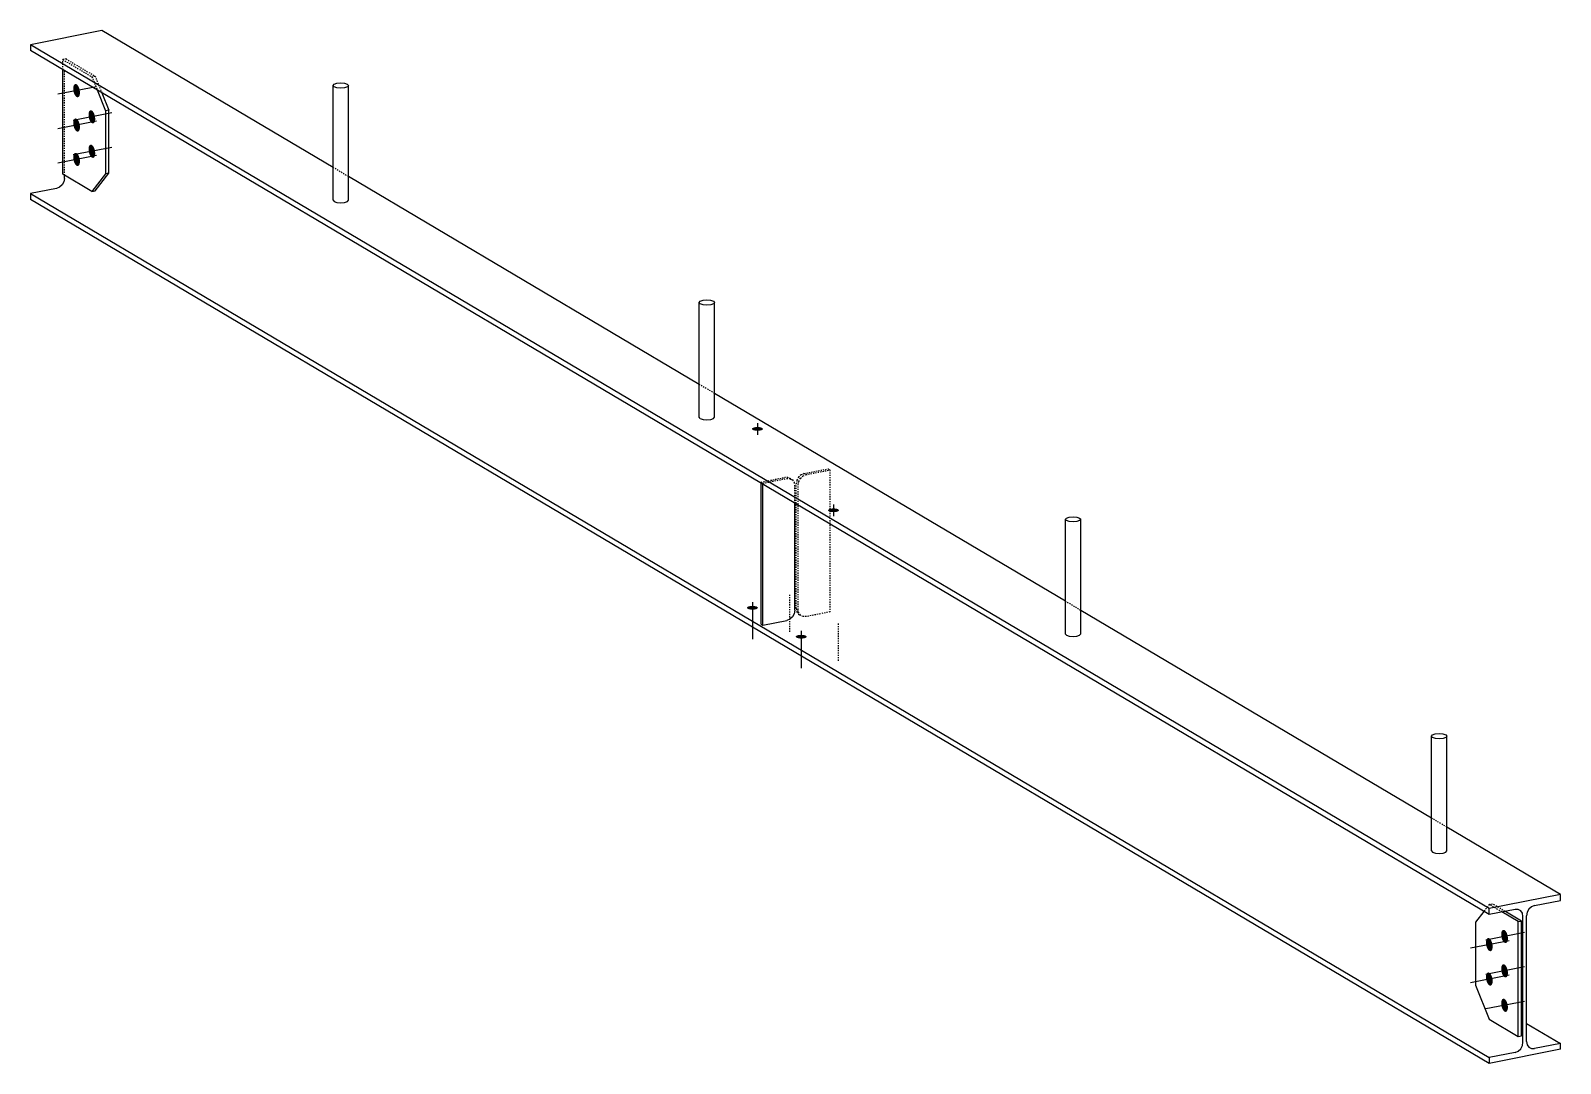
# Model space of a CAD drawing. Header units: millimetres. Extents: x 34 to 26273, y 6 to 1726.
# Drawn here: x 34 to 2541, y 34 to 1726 of the extents above; entities that cross this region are included whole.
import ezdxf

# ---------------------------------------------------------------- set-up
doc = ezdxf.new("R2010")
doc.units = ezdxf.units.MM
doc.linetypes.add('DXK_LINE_DOT2', pattern=[3.9198, 1.9599, -1.9599])
doc.layers.add('STÅL', color=7, linetype='Continuous')

msp = doc.modelspace()

# ---------------------------------------------------------------- hatches: boundary and pattern name
at = {"layer": 'STÅL', "linetype": 'Continuous'}
for points in [[(114.1, 1628.8), (114.4, 1626.5), (114.5, 1624.3), (114.4, 1622.3), (114, 1620.5), (113.4, 1619), (112.6, 1617.9), (111.7, 1617.2), (110.6, 1617), (109.5, 1617.2), (108.3, 1618), (107.2, 1619.1), (106.2, 1620.7), (105.2, 1622.5), (104.5, 1624.6), (103.9, 1626.8), (103.6, 1629.1), (103.5, 1631.3), (103.7, 1633.3), (104, 1635.2), (104.6, 1636.7), (105.4, 1637.8), (106.4, 1638.4), (107.4, 1638.7), (108.6, 1638.4), (109.7, 1637.7), (110.8, 1636.5), (111.9, 1635), (112.8, 1633.1), (113.5, 1631)], [(114.1, 1572.4), (114.4, 1570.2), (114.5, 1568), (114.4, 1565.9), (114, 1564.1), (113.4, 1562.6), (112.6, 1561.5), (111.7, 1560.8), (110.6, 1560.6), (109.5, 1560.9), (108.3, 1561.6), (107.2, 1562.7), (106.2, 1564.3), (105.2, 1566.1), (104.5, 1568.2), (103.9, 1570.4), (103.6, 1572.7), (103.5, 1574.9), (103.7, 1577), (104, 1578.8), (104.6, 1580.3), (105.4, 1581.4), (106.4, 1582.1), (107.4, 1582.3), (108.6, 1582), (109.7, 1581.3), (110.8, 1580.1), (111.9, 1578.6), (112.8, 1576.7), (113.5, 1574.7)], [(139.1, 1585.8), (139.4, 1583.5), (139.5, 1581.3), (139.4, 1579.3), (139, 1577.5), (138.4, 1576), (137.6, 1574.9), (136.7, 1574.2), (135.6, 1574), (134.5, 1574.2), (133.3, 1575), (132.2, 1576.1), (131.2, 1577.7), (130.2, 1579.5), (129.5, 1581.6), (128.9, 1583.8), (128.6, 1586.1), (128.5, 1588.3), (128.7, 1590.3), (129, 1592.2), (129.6, 1593.7), (130.4, 1594.8), (131.4, 1595.4), (132.4, 1595.6), (133.6, 1595.4), (134.7, 1594.7), (135.8, 1593.5), (136.9, 1592), (137.8, 1590.1), (138.5, 1588)], [(139.1, 1529.4), (139.4, 1527.2), (139.5, 1525), (139.4, 1522.9), (139, 1521.1), (138.4, 1519.6), (137.6, 1518.5), (136.7, 1517.8), (135.6, 1517.6), (134.5, 1517.9), (133.3, 1518.6), (132.2, 1519.7), (131.2, 1521.3), (130.2, 1523.1), (129.5, 1525.2), (128.9, 1527.4), (128.6, 1529.7), (128.5, 1531.9), (128.7, 1534), (129, 1535.8), (129.6, 1537.3), (130.4, 1538.4), (131.4, 1539.1), (132.4, 1539.3), (133.6, 1539), (134.7, 1538.3), (135.8, 1537.1), (136.9, 1535.6), (137.8, 1533.7), (138.5, 1531.7)], [(114.1, 1516.1), (114.4, 1513.8), (114.5, 1511.6), (114.4, 1509.5), (114, 1507.7), (113.4, 1506.2), (112.6, 1505.1), (111.7, 1504.4), (110.6, 1504.2), (109.5, 1504.5), (108.3, 1505.2), (107.2, 1506.4), (106.2, 1507.9), (105.2, 1509.7), (104.5, 1511.8), (103.9, 1514), (103.6, 1516.3), (103.5, 1518.5), (103.7, 1520.6), (104, 1522.4), (104.6, 1523.9), (105.4, 1525), (106.4, 1525.7), (107.4, 1525.9), (108.6, 1525.6), (109.7, 1524.9), (110.8, 1523.7), (111.9, 1522.2), (112.8, 1520.4), (113.5, 1518.3)], [(1224.7, 1070.4), (1222.9, 1070.4), (1221.1, 1070.6), (1219.4, 1071), (1218, 1071.4), (1216.9, 1071.9), (1216.2, 1072.5), (1215.8, 1073.1), (1215.8, 1073.8), (1216.2, 1074.4), (1216.9, 1075), (1218, 1075.5), (1219.4, 1075.9), (1221.1, 1076.3), (1222.9, 1076.5), (1224.7, 1076.5), (1226.6, 1076.5), (1228.4, 1076.3), (1230, 1075.9), (1231.4, 1075.5), (1232.5, 1075), (1233.3, 1074.4), (1233.7, 1073.8), (1233.7, 1073.1), (1233.3, 1072.5), (1232.5, 1071.9), (1231.4, 1071.4), (1230, 1071), (1228.4, 1070.6), (1226.6, 1070.4)], [(1349.4, 937), (1347.5, 937.1), (1345.7, 937.3), (1344.1, 937.6), (1342.7, 938), (1341.6, 938.6), (1340.8, 939.1), (1340.4, 939.8), (1340.4, 940.4), (1340.8, 941), (1341.6, 941.6), (1342.7, 942.2), (1344.1, 942.6), (1345.7, 942.9), (1347.5, 943.1), (1349.4, 943.2), (1351.3, 943.1), (1353, 942.9), (1354.7, 942.6), (1356.1, 942.2), (1357.2, 941.6), (1357.9, 941), (1358.3, 940.4), (1358.3, 939.8), (1357.9, 939.1), (1357.2, 938.6), (1356.1, 938), (1354.7, 937.6), (1353, 937.3), (1351.3, 937.1)], [(1216.5, 777.2), (1214.6, 777.3), (1212.8, 777.5), (1211.2, 777.8), (1209.8, 778.2), (1208.7, 778.8), (1207.9, 779.4), (1207.5, 780), (1207.5, 780.6), (1207.9, 781.3), (1208.7, 781.8), (1209.8, 782.4), (1211.2, 782.8), (1212.8, 783.1), (1214.6, 783.3), (1216.5, 783.4), (1218.4, 783.3), (1220.1, 783.1), (1221.8, 782.8), (1223.2, 782.4), (1224.3, 781.8), (1225, 781.3), (1225.4, 780.6), (1225.4, 780), (1225, 779.4), (1224.3, 778.8), (1223.2, 778.2), (1221.8, 777.8), (1220.1, 777.5), (1218.4, 777.3)], [(1296.5, 729.8), (1294.6, 729.9), (1292.8, 730.1), (1291.2, 730.4), (1289.8, 730.9), (1288.7, 731.4), (1287.9, 732), (1287.5, 732.6), (1287.5, 733.2), (1287.9, 733.9), (1288.7, 734.4), (1289.8, 735), (1291.2, 735.4), (1292.8, 735.7), (1294.6, 735.9), (1296.5, 736), (1298.4, 735.9), (1300.1, 735.7), (1301.8, 735.4), (1303.2, 735), (1304.3, 734.4), (1305, 733.9), (1305.4, 733.2), (1305.4, 732.6), (1305, 732), (1304.3, 731.4), (1303.2, 730.9), (1301.8, 730.4), (1300.1, 730.1), (1298.4, 729.9)], [(2454.1, 242.6), (2454.4, 240.3), (2454.5, 238.1), (2454.4, 236.1), (2454, 234.3), (2453.4, 232.8), (2452.6, 231.7), (2451.7, 231), (2450.6, 230.8), (2449.5, 231), (2448.3, 231.8), (2447.2, 232.9), (2446.2, 234.5), (2445.2, 236.3), (2444.5, 238.4), (2443.9, 240.6), (2443.6, 242.9), (2443.5, 245.1), (2443.7, 247.1), (2444, 249), (2444.6, 250.5), (2445.4, 251.6), (2446.4, 252.2), (2447.4, 252.4), (2448.6, 252.2), (2449.7, 251.5), (2450.8, 250.3), (2451.9, 248.8), (2452.8, 246.9), (2453.5, 244.8)], [(2429.1, 229.2), (2429.4, 227), (2429.5, 224.8), (2429.4, 222.7), (2429, 220.9), (2428.4, 219.4), (2427.6, 218.3), (2426.7, 217.6), (2425.6, 217.4), (2424.5, 217.7), (2423.3, 218.4), (2422.2, 219.5), (2421.2, 221.1), (2420.2, 222.9), (2419.5, 225), (2418.9, 227.2), (2418.6, 229.5), (2418.5, 231.7), (2418.7, 233.8), (2419, 235.6), (2419.6, 237.1), (2420.4, 238.2), (2421.4, 238.9), (2422.4, 239.1), (2423.6, 238.8), (2424.7, 238.1), (2425.8, 236.9), (2426.9, 235.4), (2427.8, 233.5), (2428.5, 231.4)], [(2429.1, 172.8), (2429.4, 170.6), (2429.5, 168.4), (2429.4, 166.3), (2429, 164.5), (2428.4, 163), (2427.6, 161.9), (2426.7, 161.2), (2425.6, 161), (2424.5, 161.3), (2423.3, 162), (2422.2, 163.2), (2421.2, 164.7), (2420.2, 166.5), (2419.5, 168.6), (2418.9, 170.8), (2418.6, 173.1), (2418.5, 175.3), (2418.7, 177.4), (2419, 179.2), (2419.6, 180.7), (2420.4, 181.8), (2421.4, 182.5), (2422.4, 182.7), (2423.6, 182.4), (2424.7, 181.7), (2425.8, 180.5), (2426.9, 179), (2427.8, 177.1), (2428.5, 175.1)], [(2454.1, 186.2), (2454.4, 184), (2454.5, 181.7), (2454.4, 179.7), (2454, 177.9), (2453.4, 176.4), (2452.6, 175.3), (2451.7, 174.6), (2450.6, 174.4), (2449.5, 174.7), (2448.3, 175.4), (2447.2, 176.5), (2446.2, 178.1), (2445.2, 179.9), (2444.5, 182), (2443.9, 184.2), (2443.6, 186.5), (2443.5, 188.7), (2443.7, 190.8), (2444, 192.6), (2444.6, 194.1), (2445.4, 195.2), (2446.4, 195.9), (2447.4, 196.1), (2448.6, 195.8), (2449.7, 195.1), (2450.8, 193.9), (2451.9, 192.4), (2452.8, 190.5), (2453.5, 188.4)], [(2454.1, 129.8), (2454.4, 127.6), (2454.5, 125.4), (2454.4, 123.3), (2454, 121.5), (2453.4, 120), (2452.6, 118.9), (2451.7, 118.2), (2450.6, 118), (2449.5, 118.3), (2448.3, 119), (2447.2, 120.2), (2446.2, 121.7), (2445.2, 123.5), (2444.5, 125.6), (2443.9, 127.8), (2443.6, 130.1), (2443.5, 132.3), (2443.7, 134.4), (2444, 136.2), (2444.6, 137.7), (2445.4, 138.8), (2446.4, 139.5), (2447.4, 139.7), (2448.6, 139.4), (2449.7, 138.7), (2450.8, 137.5), (2451.9, 136), (2452.8, 134.1), (2453.5, 132.1)]]:
    msp.add_hatch(color=96, dxfattribs=at).paths.add_polyline_path(points)

# ---------------------------------------------------------------- linework, layer by layer
at = {"layer": 'STÅL', "color": 2, "linetype": 'Continuous'}
for p, q in [((150.5, 1726.2), (33.6, 1703.1)), ((529.4, 1501.8), (150.5, 1726.2)), ((2423.6, 287.3), (33.6, 1703.1)), ((33.6, 1703.1), (33.6, 1693.6)), ((2423.6, 277.7), (33.6, 1693.6)), ((86.5, 1490.8), (86.5, 1662.2)), ((529.4, 1636.1), (531, 1638.3)), ((531.1, 1634), (529.4, 1636.1)), ((529.4, 1448.2), (529.4, 1636.1)), ((531, 1638.3), (535.5, 1639.8)), ((535.7, 1632.4), (531.1, 1634)), ((535.5, 1639.8), (541.8, 1640.4)), ((541.9, 1631.9), (535.7, 1632.4)), ((541.8, 1640.4), (548, 1639.9)), ((548.2, 1632.5), (541.9, 1631.9)), ((548, 1639.9), (552.6, 1638.3)), ((552.7, 1634), (548.2, 1632.5)), ((552.6, 1638.3), (554.4, 1636.2)), ((554.4, 1636.2), (552.7, 1634)), ((554.4, 1448.3), (554.4, 1636.2)), ((142.8, 1628.9), (156.5, 1595)), ((150.2, 1624.5), (161.7, 1596)), ((161.7, 1596), (156.5, 1595)), ((156.5, 1595), (156.5, 1491.6)), ((161.7, 1492.6), (161.7, 1596)), ((134, 1462.7), (86.5, 1490.8)), ((89.2, 1484.1), (88.2, 1478.5)), ((89.2, 1484.1), (89.2, 1489.2)), ((156.5, 1491.6), (134, 1462.7)), ((139.2, 1463.7), (161.7, 1492.6)), ((161.7, 1492.6), (156.5, 1491.6)), ((1129.4, 1146.4), (554.4, 1487)), ((76.2, 1467.4), (33.6, 1459)), ((33.6, 1459), (2423.6, 43.2)), ((33.6, 1459), (33.6, 1449.4)), ((81.2, 1469.5), (76.2, 1467.4)), ((85.4, 1473.4), (81.2, 1469.5)), ((88.2, 1478.5), (85.4, 1473.4)), ((134, 1462.7), (139.2, 1463.7)), ((2423.6, 33.6), (33.6, 1449.4)), ((529.4, 1448.2), (531.1, 1446.1)), ((531.1, 1446.1), (535.7, 1444.5)), ((535.7, 1444.5), (541.9, 1443.9)), ((541.9, 1443.9), (548.2, 1444.5)), ((548.2, 1444.5), (552.7, 1446.1)), ((552.7, 1446.1), (554.4, 1448.3)), ((1129.4, 1280.7), (1131, 1282.8)), ((1131.1, 1278.6), (1129.4, 1280.7)), ((1129.4, 1092.8), (1129.4, 1280.7)), ((1131, 1282.8), (1135.5, 1284.4)), ((1135.7, 1277), (1131.1, 1278.6)), ((1135.5, 1284.4), (1141.8, 1285)), ((1141.8, 1285), (1148, 1284.4)), ((1148, 1284.4), (1152.6, 1282.9)), ((1152.7, 1278.6), (1148.2, 1277)), ((1152.6, 1282.9), (1154.4, 1280.8)), ((1154.4, 1280.8), (1152.7, 1278.6)), ((1154.4, 1092.8), (1154.4, 1280.8)), ((1141.9, 1276.4), (1135.7, 1277)), ((1148.2, 1277), (1141.9, 1276.4)), ((1729.4, 790.9), (1154.4, 1131.6)), ((1131.1, 1090.6), (1129.4, 1092.8)), ((1131.1, 1090.6), (1135.7, 1089.1)), ((1135.7, 1089.1), (1141.9, 1088.5)), ((1141.9, 1088.5), (1148.2, 1089.1)), ((1148.2, 1089.1), (1152.7, 1090.7)), ((1152.7, 1090.7), (1154.4, 1092.8)), ((1230.7, 753.6), (1230.7, 984.4)), ((1233.7, 751.9), (1233.7, 982.6)), ((1285.7, 776.2), (1285.7, 951.8)), ((1731, 927.4), (1735.5, 929)), ((1735.5, 929), (1741.8, 929.6)), ((1741.8, 929.6), (1748, 929)), ((1748, 929), (1752.6, 927.4)), ((1729.4, 925.3), (1731, 927.4)), ((1731.1, 923.1), (1729.4, 925.3)), ((1729.4, 737.3), (1729.4, 925.3)), ((1735.7, 921.6), (1731.1, 923.1)), ((1741.9, 921), (1735.7, 921.6)), ((1748.2, 921.6), (1741.9, 921)), ((1752.7, 923.2), (1748.2, 921.6)), ((1752.6, 927.4), (1754.4, 925.3)), ((1754.4, 925.3), (1752.7, 923.2)), ((1754.4, 737.4), (1754.4, 925.3)), ((1230.7, 753.6), (1233.7, 751.9)), ((1233.7, 751.9), (1272.7, 759.6)), ((1277.7, 761.6), (1272.7, 759.6)), ((1281.9, 765.5), (1277.7, 761.6)), ((1284.7, 770.6), (1281.9, 765.5)), ((1285.7, 776.2), (1284.7, 770.6)), ((2329.4, 435.5), (1754.4, 776.1)), ((1729.4, 737.3), (1731.1, 735.2)), ((1731.1, 735.2), (1735.7, 733.6)), ((1735.7, 733.6), (1741.9, 733.1)), ((1741.9, 733.1), (1748.2, 733.7)), ((1748.2, 733.7), (1752.7, 735.2)), ((1752.7, 735.2), (1754.4, 737.4)), ((2329.4, 569.8), (2331, 572)), ((2331.1, 567.7), (2329.4, 569.8)), ((2329.4, 381.9), (2329.4, 569.8)), ((2331, 572), (2335.5, 573.5)), ((2335.7, 566.1), (2331.1, 567.7)), ((2335.5, 573.5), (2341.8, 574.1)), ((2341.9, 565.6), (2335.7, 566.1)), ((2341.8, 574.1), (2348, 573.6)), ((2348.2, 566.2), (2341.9, 565.6)), ((2348, 573.6), (2352.6, 572)), ((2352.7, 567.7), (2348.2, 566.2)), ((2352.6, 572), (2354.4, 569.9)), ((2354.4, 569.9), (2352.7, 567.7)), ((2354.4, 381.9), (2354.4, 569.9)), ((2540.5, 310.4), (2354.4, 420.7)), ((2329.4, 381.9), (2331.1, 379.7)), ((2331.1, 379.7), (2335.7, 378.2)), ((2335.7, 378.2), (2341.9, 377.6)), ((2341.9, 377.6), (2348.2, 378.2)), ((2348.2, 378.2), (2352.7, 379.8)), ((2352.7, 379.8), (2354.4, 381.9)), ((2540.5, 310.4), (2423.6, 287.3)), ((2540.5, 300.8), (2540.5, 310.4)), ((2415.2, 282.7), (2401.5, 265)), ((2423.6, 277.7), (2423.6, 287.3)), ((2466.2, 286.1), (2423.6, 277.7)), ((2471.5, 265.9), (2444.5, 281.9)), ((2476.7, 266.9), (2449.7, 282.9)), ((2471.2, 286.1), (2466.2, 286.1)), ((2475.4, 283.8), (2471.2, 286.1)), ((2478.2, 279.8), (2475.4, 283.8)), ((2479.2, 274.6), (2478.2, 279.8)), ((2485.9, 281.3), (2484.9, 275.7)), ((2488.7, 286.5), (2485.9, 281.3)), ((2492.9, 290.4), (2488.7, 286.5)), ((2497.9, 292.4), (2492.9, 290.4)), ((2497.9, 292.4), (2540.5, 300.8)), ((2401.5, 265), (2401.5, 161.7)), ((2471.5, 265.9), (2476.7, 266.9)), ((2471.5, 77.9), (2471.5, 265.9)), ((2476.7, 79), (2476.7, 266.9)), ((2479.2, 68.3), (2479.2, 274.6)), ((2484.9, 69.4), (2484.9, 275.7)), ((2401.5, 161.7), (2424, 106.1)), ((2424, 106.1), (2471.5, 77.9)), ((2471.5, 77.9), (2476.7, 79)), ((2484.9, 99.2), (2540.5, 66.3)), ((2540.5, 56.7), (2423.6, 33.6)), ((2466.2, 51.6), (2423.6, 43.2)), ((2466.2, 51.6), (2471.2, 53.7)), ((2471.2, 53.7), (2475.4, 57.5)), ((2475.4, 57.5), (2478.2, 62.7)), ((2478.2, 62.7), (2479.2, 68.3)), ((2484.9, 69.4), (2485.9, 64.2)), ((2485.9, 64.2), (2488.7, 60.2)), ((2488.7, 60.2), (2492.9, 57.9)), ((2492.9, 57.9), (2497.9, 57.9)), ((2540.5, 66.3), (2497.9, 57.9)), ((2540.5, 56.7), (2540.5, 66.3)), ((2423.6, 43.2), (2423.6, 33.6))]:
    msp.add_line(p, q, dxfattribs=at)
at = {"layer": 'STÅL', "color": 7, "linetype": 'DXK_LINE_DOT2'}
for p, q in [((91.7, 1679.8), (86.5, 1678.7)), ((91.7, 1679.8), (139.2, 1651.6)), ((86.5, 1678.7), (134, 1650.6)), ((86.5, 1662.2), (86.5, 1678.7)), ((89.2, 1489.2), (89.2, 1660.6)), ((134, 1650.6), (139.2, 1651.6)), ((134, 1650.6), (142.8, 1628.9)), ((139.2, 1651.6), (150.2, 1624.5)), ((554.4, 1487), (529.4, 1501.8)), ((1154.4, 1131.6), (1129.4, 1146.4)), ((1301.4, 1000.3), (1340.4, 1008)), ((1304.4, 998.5), (1343.4, 1006.2)), ((1340.4, 1008), (1343.4, 1006.2)), ((1343.4, 1006.2), (1343.4, 773.5)), ((1230.7, 986.3), (1269.7, 994)), ((1230.7, 984.4), (1230.7, 986.3)), ((1230.7, 986.3), (1233.7, 984.5)), ((1233.7, 984.5), (1272.7, 992.2)), ((1233.7, 982.6), (1233.7, 984.5)), ((1274.7, 993.9), (1269.7, 994)), ((1272.7, 992.2), (1277.7, 992.1)), ((1278.9, 991.7), (1274.7, 993.9)), ((1277.7, 992.1), (1281.9, 989.9)), ((1278.9, 991.7), (1281.9, 989.9)), ((1281.9, 989.9), (1284.7, 985.9)), ((1284.7, 985.9), (1285.7, 980.7)), ((1285.7, 951.8), (1285.7, 980.7)), ((1289.4, 989.2), (1288.4, 983.6)), ((1288.4, 779.1), (1288.4, 983.6)), ((1292.2, 994.3), (1289.4, 989.2)), ((1291.4, 981.8), (1292.4, 987.4)), ((1291.4, 777.4), (1291.4, 981.8)), ((1296.4, 998.2), (1292.2, 994.3)), ((1292.4, 987.4), (1295.2, 992.5)), ((1295.2, 992.5), (1299.4, 996.4)), ((1301.4, 1000.3), (1296.4, 998.2)), ((1299.4, 996.4), (1304.4, 998.5)), ((1288.4, 779.1), (1289.4, 773.9)), ((1292.4, 772.2), (1291.4, 777.4)), ((1754.4, 776.1), (1729.4, 790.9)), ((1289.4, 773.9), (1292.2, 769.9)), ((1292.2, 769.9), (1295.2, 768.1)), ((1295.2, 768.1), (1292.4, 772.2)), ((1299.4, 765.9), (1295.2, 768.1)), ((1304.4, 765.8), (1299.4, 765.9)), ((1343.4, 773.5), (1304.4, 765.8)), ((2354.4, 420.7), (2329.4, 435.5)), ((2424, 294), (2415.2, 282.7)), ((2424, 294), (2429.2, 295)), ((2444.5, 281.9), (2424, 294)), ((2449.7, 282.9), (2429.2, 295))]:
    msp.add_line(p, q, dxfattribs=at)
at = {"layer": 'STÅL', "color": 96, "linetype": 'Continuous'}
for p, q in [((141.6, 1634.2), (78.4, 1621.8)), ((166.6, 1591.2), (103.4, 1578.8)), ((141.6, 1577.9), (78.4, 1565.4)), ((166.6, 1534.9), (103.4, 1522.4)), ((141.6, 1521.5), (78.4, 1509)), ((1224.7, 1082.8), (1224.7, 1063.9)), ((1349.4, 949.5), (1349.4, 930.5)), ((1216.5, 789.7), (1216.5, 728.6)), ((1296.5, 742.3), (1296.5, 681.2)), ((2456.6, 234.7), (2393.4, 222.2)), ((2481.6, 248), (2418.4, 235.6)), ((2456.6, 178.3), (2393.4, 165.8)), ((2481.6, 191.7), (2418.4, 179.2)), ((2481.6, 135.3), (2418.4, 122.8))]:
    msp.add_line(p, q, dxfattribs=at)
at = {"layer": 'STÅL', "color": 96, "linetype": 'DXK_LINE_DOT2'}
for p, q in [((1277.1, 801.7), (1277.1, 740.6)), ((1357.1, 754.3), (1357.1, 693.2))]:
    msp.add_line(p, q, dxfattribs=at)

doc.saveas('drawing.dxf')
